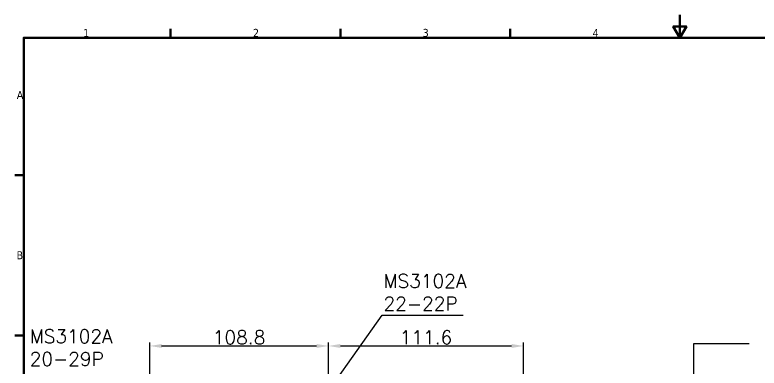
# Model space of a CAD drawing. Header units: millimetres. Extents: x 36 to 1832, y -86 to 592.
# Drawn here: x 44.6 to 481.8, y 384.4 to 591.5 of the extents above; entities that cross this region are included whole.
import ezdxf

# ---------------------------------------------------------------- set-up
doc = ezdxf.new("R2010")
doc.units = ezdxf.units.MM
for name, color, linetype, lineweight in [('경계(ISO)', 7, 'Continuous', 70), ('문자', 7, 'Continuous', 20), ('외형선', 7, 'Continuous', 35)]:
    doc.layers.add(name, color=color, linetype=linetype, lineweight=lineweight)
doc.styles.get("Standard").update_dxf_attribs({"font": 'romans.shx', "bigfont": 'whgtxt.shx'})
doc.styles.add('주 텍스트 (ISO)', font='')
doc.styles.get('주 텍스트 (ISO)').set_extended_font_data('Tahoma')
doc.dimstyles.new('Annotative', dxfattribs={"dimtxt": 8, "dimasz": 7, "dimexe": 2, "dimexo": 1, "dimgap": 1, "dimtad": 1, "dimdec": 1, "dimzin": 0, "dimdsep": 46, "dimtxsty": 'Standard', "dimcen": 0.09, "dimclrd": 7, "dimclre": 7, "dimadec": 0, "dimazin": 0, "dimtfac": 1, "dimtdec": 1, "dimtmove": 0, "dimatfit": 3, "dimfxl": 1, "dimtolj": 1, "dimtzin": 0, "dimarcsym": 0})

# ---------------------------------------------------------------- blocks, each defined once
blk = doc.blocks.new('*D29')
at = {"layer": 'Defpoints', "color": 0}
for p in [(228.81, 397.34), (228.81, 375.84), (123.81, 324.71)]:
    blk.add_point(p, dxfattribs=at)
at = {"layer": '외형선', "color": 7, "lineweight": -2}
for p, q in [((123.81, 325.71), (123.81, 399.34)), ((228.81, 376.84), (228.81, 399.34)), ((130.81, 397.34), (221.81, 397.34))]:
    blk.add_line(p, q, dxfattribs=at)
at = {"layer": '외형선', "color": 7}
for points in [[(130.81, 398.5), (130.81, 396.17), (123.81, 397.34)], [(221.81, 398.5), (221.81, 396.17), (228.81, 397.34)]]:
    blk.add_solid(points, dxfattribs=at)
at = {"layer": '외형선', "color": 0, "insert": (176.31, 402.34), "char_height": 8, "attachment_point": 5}
blk.add_mtext('\\A1;108.8', dxfattribs=at)
blk = doc.blocks.new('*D30')
at = {"layer": 'Defpoints', "color": 0}
for p in [(343.41, 397.34), (228.81, 375.84), (343.41, 322.46)]:
    blk.add_point(p, dxfattribs=at)
at = {"layer": '외형선', "color": 7, "lineweight": -2}
for p, q in [((228.81, 376.84), (228.81, 399.34)), ((343.41, 323.46), (343.41, 399.34)), ((235.81, 397.34), (336.41, 397.34))]:
    blk.add_line(p, q, dxfattribs=at)
at = {"layer": '외형선', "color": 7}
for points in [[(235.81, 398.5), (235.81, 396.17), (228.81, 397.34)], [(336.41, 398.5), (336.41, 396.17), (343.41, 397.34)]]:
    blk.add_solid(points, dxfattribs=at)
at = {"layer": '외형선', "color": 0, "insert": (286.11, 402.34), "char_height": 8, "attachment_point": 5}
blk.add_mtext('\\A1;111.6', dxfattribs=at)
blk = doc.blocks.new('경계 Default Border')
at = {"layer": '경계(ISO)'}
for p, q in [((74.25, 410), (74.25, 413.9)), ((148.5, 410), (148.5, 413.9)), ((222.75, 410), (222.75, 413.9)), ((10, 350), (6.1, 350)), ((10, 280), (6.1, 280))]:
    blk.add_line(p, q, dxfattribs=at)
at = {"layer": '경계(ISO)', "flags": 128}
for points in [[(297, 420), (297, 410), (294.11, 415), (299.89, 415), (297, 410)], [(10, 10), (10, 410), (584, 410), (584, 10), (10, 10)]]:
    blk.add_lwpolyline(points, dxfattribs=at)
at = {"layer": '경계(ISO)', "char_height": 3.5, "attachment_point": 7, "style": '주 텍스트 (ISO)'}
for s, insert in [('1', (35.98, 410.32)), ('2', (110.29, 410.4)), ('3', (184.51, 410.33)), ('4', (258.85, 410.33)), ('A', (6.94, 383.25)), ('B', (6.85, 313.25))]:
    blk.add_mtext(s, dxfattribs=dict(at, insert=insert))

msp = doc.modelspace()

# ---------------------------------------------------------------- block references
at = {"xscale": 1.342575, "yscale": 1.342575, "zscale": 1.342575}
msp.add_blockref('경계 Default Border', (36.44, 27.62), dxfattribs=at)

# ---------------------------------------------------------------- texts
at = {"layer": '문자', "color": 7, "char_height": 8, "attachment_point": 1}
for s, width, insert in [('MS3102A 22-22P', 50.3336, (261.15, 439.45)), ('MS3102A 20-29P ', 49.4975, (53.33, 407.02))]:
    msp.add_mtext_dynamic_manual_height_columns(s, width=width, gutter_width=1, heights=[0], dxfattribs=dict(at, insert=insert))

# ---------------------------------------------------------------- dimensions: what is measured, and where the dimension line sits
at = {"layer": '외형선'}
for base, p1, p2, text, picture, middle in [((228.81, 397.34), (123.81, 324.71), (228.81, 375.84), '108.8', '*D29', (176.31, 402.34)), ((343.41, 397.34), (228.81, 375.84), (343.41, 322.46), '111.6', '*D30', (286.11, 402.34))]:
    dim = msp.add_linear_dim(base=base, p1=p1, p2=p2, text=text, dimstyle='Annotative', dxfattribs=at)
    dim.commit()
    dim.dimension.update_dxf_attribs({"geometry": picture, "text_midpoint": middle})

# ---------------------------------------------------------------- leaders
at = {"layer": '외형선', "color": 7}
msp.add_leader([(228.35, 370.34), (260.45, 415.47), (307.92, 415.47)], dimstyle='Annotative', dxfattribs=at)
at = {"layer": '외형선'}
msp.add_leader([(443.45, 249.64), (443.45, 398.76), (475.89, 398.76)], dimstyle='Annotative', dxfattribs=at)

doc.saveas('drawing.dxf')
